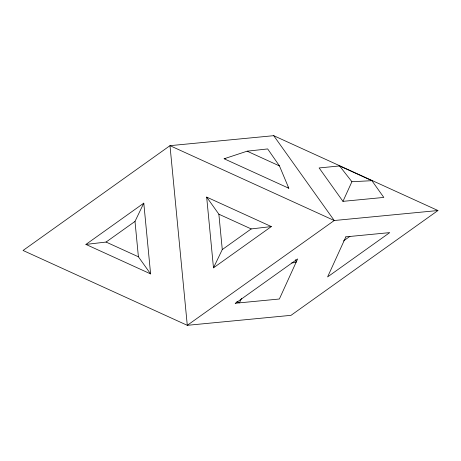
<?xml version="1.0" encoding="UTF-8"?>
<svg xmlns="http://www.w3.org/2000/svg" width="461" height="461" viewBox="0 0 461 461"><rect width="100%" height="100%" fill="white"/><g stroke="black" fill="none" stroke-linecap="round" stroke-linejoin="round"><path stroke-width="0.69" d="M241.518 298.29L239.443 302.848L236.821 301.655M342.955 201.353L351.904 181.726L339.567 165.943L319.127 167.948L342.955 201.353L383.806 197.423L371.906 180.683L339.567 165.943M85.93 244.422L106.07 242.054L134.998 221.418L143.792 203.151L150.603 273.897L85.93 244.422L143.792 203.151M213.483 267.841L222.277 249.568L251.205 228.933L271.345 226.57L206.672 197.095L213.483 267.841L271.345 226.57M235.525 303.229L297.627 258.932L279.366 299.01L235.196 303.257M343.497 240.947L349.939 236.349M437.95 210.527L291.012 315.336L187.287 325.322L23.05 250.473L169.988 145.664L273.713 135.678L437.95 210.527L334.225 220.519L187.287 325.322L169.988 145.664L334.225 220.519L273.713 135.678M224.138 158.774L247.125 151.179L267.674 148.938L279.458 165.92L288.811 188.249L224.138 158.774L225.573 158.636M291.721 262.926L295.997 262.511L295.72 259.647M351.904 181.726L371.906 180.683M247.125 151.179L279.458 165.92M206.672 197.095L218.871 214.198L251.205 228.933M106.07 242.054L138.404 256.794L150.603 273.897M287.975 187.074L288.811 188.249M218.871 214.198L222.277 249.568M134.998 221.418L138.404 256.794M345.871 236.845L327.604 276.917L389.712 232.621L345.871 236.845"/></g></svg>
